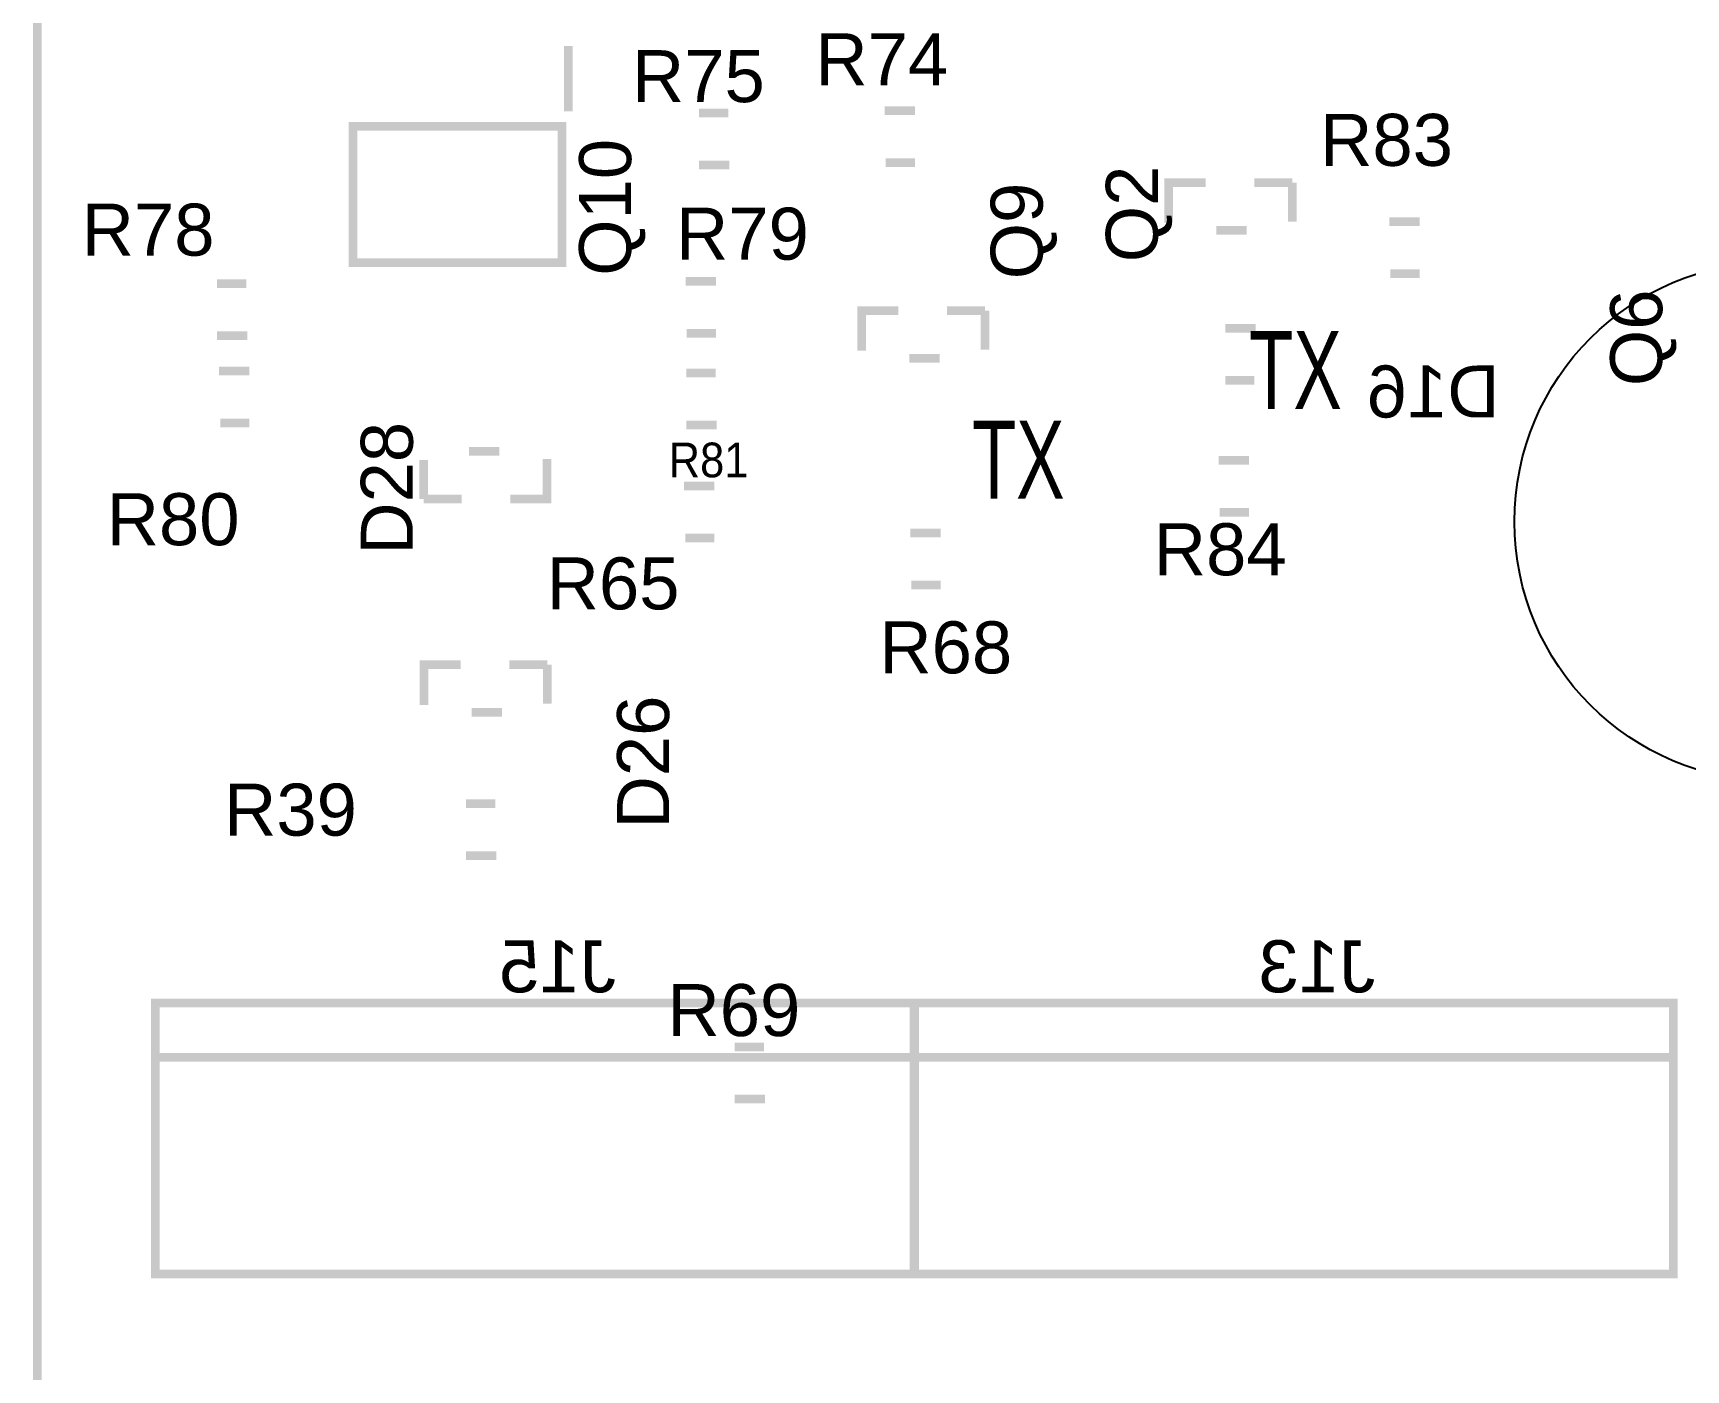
# Model space of a CAD drawing. Header units: centimetres. Extents: x -11 to 419, y -6 to 110.
# Drawn here: x -10.56 to 28.19, y 51.99 to 83.34 of the extents above; entities that cross this region are included whole.
import ezdxf

# ---------------------------------------------------------------- set-up
doc = ezdxf.new("R2010")
doc.units = ezdxf.units.CM
doc.header["$MEASUREMENT"] = 0

msp = doc.modelspace()

# ---------------------------------------------------------------- linework, layer by layer
for points, const_width in [([(-10.461, -5.498), (189.539, -5.498), (189.539, 109.502), (-10.461, 109.502), (-10.461, -5.498)], 0.203), ([(1.986, 83.034), (1.986, 81.504)], 0.2), ([(5.051, 81.466), (5.737, 81.466)], 0.203), ([(10.112, 81.517), (9.4, 81.517)], 0.203), ([(-3.064, 77.954), (1.836, 77.954), (1.836, 81.154), (-3.064, 81.154), (-3.064, 77.954)], 0.2), ([(5.051, 80.247), (5.762, 80.247)], 0.203), ([(10.112, 80.298), (9.426, 80.298)], 0.203), ([(16.06, 78.893), (16.06, 79.832), (16.923, 79.832)], 0.203), ([(18.955, 79.832), (18.066, 79.832)], 0.203), ([(18.955, 79.832), (18.955, 78.918)], 0.203), ([(17.889, 78.715), (17.177, 78.715)], 0.203), ([(21.944, 78.918), (21.233, 78.918)], 0.203), ([(-6.25, 77.467), (-5.564, 77.467)], 0.203), ([(5.444, 77.518), (4.733, 77.518)], 0.203), ([(21.944, 77.699), (21.259, 77.699)], 0.203), ([(8.86, 75.893), (8.86, 76.832), (9.723, 76.832)], 0.203), ([(11.755, 76.832), (10.866, 76.832)], 0.203), ([(11.755, 76.832), (11.755, 75.918)], 0.203), ([(-6.25, 76.248), (-5.538, 76.248)], 0.203), ([(5.444, 76.299), (4.759, 76.299)], 0.203), ([(17.384, 76.418), (18.095, 76.418)], 0.203), ([(10.689, 75.715), (9.977, 75.715)], 0.203), ([(-5.489, 75.418), (-6.2, 75.418)], 0.203), ([(4.75, 75.367), (5.436, 75.367)], 0.203), ([(17.384, 75.199), (18.07, 75.199)], 0.203), ([(-5.489, 74.199), (-6.175, 74.199)], 0.203), ([(4.75, 74.148), (5.462, 74.148)], 0.203), ([(-0.339, 73.533), (0.372, 73.533)], 0.203), ([(-1.406, 72.415), (-1.406, 73.329)], 0.203), ([(1.489, 73.355), (1.489, 72.415), (0.626, 72.415)], 0.203), ([(17.944, 73.318), (17.233, 73.318)], 0.203), ([(-1.406, 72.415), (-0.517, 72.415)], 0.203), ([(5.411, 72.718), (4.7, 72.718)], 0.203), ([(17.944, 72.099), (17.258, 72.099)], 0.203), ([(10.711, 71.618), (10, 71.618)], 0.203), ([(5.411, 71.499), (4.725, 71.499)], 0.203), ([(10.711, 70.399), (10.025, 70.399)], 0.203), ([(-1.4, 67.588), (-1.4, 68.527), (-0.537, 68.527)], 0.203), ([(1.495, 68.527), (0.606, 68.527)], 0.203), ([(1.495, 68.527), (1.495, 67.613)], 0.203), ([(0.428, 67.41), (-0.283, 67.41)], 0.203), ([(-0.41, 65.267), (0.276, 65.267)], 0.203), ([(-0.41, 64.048), (0.301, 64.048)], 0.203), ([(-7.693, 54.243), (10.087, 54.243), (10.087, 60.593), (-7.693, 60.593), (-7.693, 54.243)], 0.203), ([(10.107, 54.243), (27.887, 54.243), (27.887, 60.593), (10.107, 60.593), (10.107, 54.243)], 0.203), ([(10.087, 59.323), (-7.693, 59.323)], 0.203), ([(5.884, 59.567), (6.57, 59.567)], 0.203), ([(27.887, 59.323), (10.107, 59.323)], 0.203), ([(5.884, 58.348), (6.595, 58.348)], 0.203)]:
    msp.add_lwpolyline(points, dxfattribs=dict(const_width=const_width))
msp.add_circle((30.247, 71.883), 6.083)

# ---------------------------------------------------------------- texts
for s, height, width, p in [('R74', 1.2192, 1.041667, (7.776, 82.115)), ('R75', 1.2192, 1.041667, (3.476, 81.72)), ('R83', 1.2192, 1.041667, (19.609, 80.226)), ('R78', 1.2192, 1.041667, (-9.424, 78.121)), ('R79', 1.2192, 1.041667, (4.509, 78.026)), ('TX', 1.8288, 0.694444, (17.947, 74.526)), ('TX', 1.8288, 0.694444, (11.447, 72.426)), ('R81', 0.8128, 0.9375, (4.338, 72.924)), ('R80', 1.2192, 1.041667, (-8.837, 71.331)), ('R84', 1.2192, 1.041667, (15.709, 70.626)), ('R65', 1.2192, 1.041667, (1.476, 69.826)), ('R68', 1.2192, 1.041667, (9.276, 68.326)), ('R39', 1.2192, 1.041667, (-6.085, 64.521)), ('R69', 1.2192, 1.041667, (4.309, 59.821))]:
    msp.add_text(s, height=height, dxfattribs=dict(width=width)).set_placement(p)
at = {"width": 1.041667}
for s, p in [('Q10', (3.458, 77.649)), ('Q2', (15.806, 77.966)), ('Q9', (13.106, 77.566)), ('Q6', (27.629, 75.061)), ('D28', (-1.66, 71.107)), ('D26', (4.348, 64.689))]:
    msp.add_text(s, height=1.2192, rotation=90, dxfattribs=at).set_placement(p)
at = {"text_generation_flag": 2, "width": 1.041667}
for s, p in [('D16', (23.819, 74.326)), ('J15', (3.102, 60.847)), ('J13', (20.902, 60.847))]:
    msp.add_text(s, height=1.2192, dxfattribs=at).set_placement(p)

doc.saveas('drawing.dxf')
